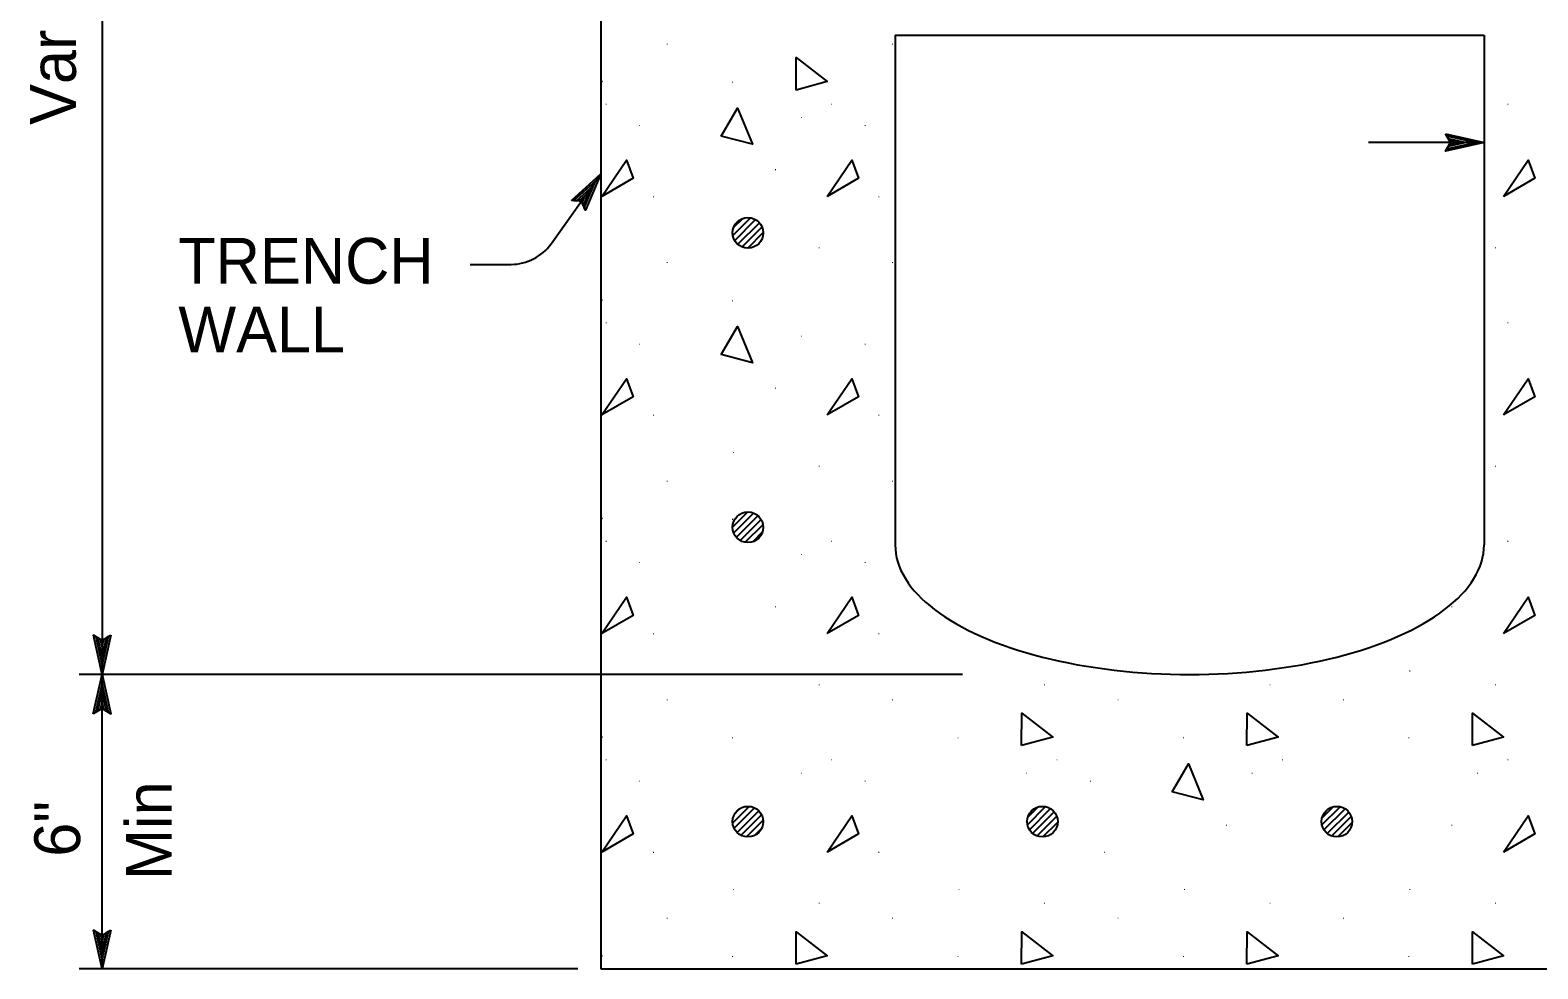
# Model space of a CAD drawing. Extents: x -893 to 867, y -474 to 712.
# Drawn here: x -98.5 to 132, y -271 to -127.5 of the extents above; entities that cross this region are included whole.
import ezdxf

# ---------------------------------------------------------------- set-up
doc = ezdxf.new("R2010")
doc.units = 0
for name, color, linetype in [('36 Drainage', 7, 'Continuous'), ('56 Stage 3 Anno', 7, 'Continuous'), ('57 Undefined', 7, 'Continuous'), ('60 Nongeo Data', 7, 'Continuous')]:
    doc.layers.add(name, color=color, linetype=linetype)

# ---------------------------------------------------------------- blocks, each defined once
blk = doc.blocks.new('AHT')
at = {"layer": '60 Nongeo Data'}
blk.add_lwpolyline([(-5.9055, 1.3189), (0, 0), (-5.9059, -1.3094), (-5.6957, -0.9602), (-1.3693, -0.0035), (-5.6968, 0.9693), (-5.4886, 0.6205), (-2.7193, 0.002), (-5.4858, -0.6114), (-5.2756, -0.2622), (-4.0791, 0.0031), (-5.2799, 0.2713), (-5.1181, 0), (-5.9059, -1.3094), (-5.1181, 0)], close=True, dxfattribs=at)

msp = doc.modelspace()

# ---------------------------------------------------------------- linework, layer by layer
at = {"layer": '36 Drainage'}
for points in [[(18.59, -136.69), (18.63, -131.73), (23.35, -135.39)], [(7.15, -143.73), (9.66, -139.45), (11.93, -144.98)], [(-11.1, -152.95), (-7.33, -147.42), (-6.32, -150.18)], [(23.35, -152.95), (27.12, -147.42), (28.13, -150.18)], [(126.71, -152.95), (130.47, -147.42), (131.48, -150.18)], [(7.15, -177.13), (9.66, -172.86), (11.93, -178.39)], [(-11.1, -186.36), (-7.33, -180.83), (-6.32, -183.59)], [(23.35, -186.36), (27.12, -180.83), (28.13, -183.59)], [(126.71, -186.36), (130.47, -180.83), (131.48, -183.59)], [(-11.1, -219.76), (-7.33, -214.23), (-6.32, -216.99)], [(23.35, -219.76), (27.12, -214.23), (28.13, -216.99)], [(126.71, -219.76), (130.47, -214.23), (131.48, -216.99)], [(53.04, -236.9), (53.08, -231.95), (57.81, -235.6)], [(87.49, -236.9), (87.53, -231.95), (92.26, -235.6)], [(121.95, -236.9), (121.98, -231.95), (126.71, -235.6)], [(76.06, -243.94), (78.57, -239.67), (80.83, -245.2)], [(-11.1, -253.17), (-7.33, -247.64), (-6.32, -250.4)], [(23.35, -253.17), (27.12, -247.64), (28.13, -250.4)], [(126.71, -253.17), (130.47, -247.64), (131.48, -250.4)], [(18.59, -270.31), (18.63, -265.35), (23.35, -269.01)], [(53.04, -270.31), (53.08, -265.35), (57.81, -269.01)], [(87.49, -270.31), (87.53, -265.35), (92.26, -269.01)], [(121.95, -270.31), (121.98, -265.35), (126.71, -269.01)]]:
    msp.add_lwpolyline(points, close=True, dxfattribs=at)
for points in [[(-11.26, -135.26), (-11.1, -135.39), (-11.26, -135.43)], [(-11.26, -168.67), (-11.1, -168.79), (-11.26, -168.84)], [(-11.26, -202.07), (-11.1, -202.2), (-11.26, -202.24)], [(-11.26, -235.48), (-11.1, -235.6), (-11.26, -235.65)], [(-11.26, -268.88), (-11.1, -269.01), (-11.26, -269.05)]]:
    msp.add_lwpolyline(points, dxfattribs=at)
at = {"layer": '56 Stage 3 Anno'}
for p, q in [((-87.47, -39.21), (-87.47, -226.02)), ((123.74, -144.72), (106.09, -144.72)), ((-18.85, -160.18), (-11.26, -149.5)), ((-31.21, -163.34), (-24.96, -163.34)), ((44.01, -226.02), (-90.97, -226.02)), ((-87.47, -271.02), (-87.47, -226.02)), ((-14.76, -271.02), (-90.97, -271.02))]:
    msp.add_line(p, q, dxfattribs=at)
for points in [[(117.84, -143.4), (123.74, -144.72), (117.84, -146.03), (118.05, -145.68), (122.37, -144.72), (118.05, -143.75), (118.25, -144.1), (121.02, -144.72), (118.26, -145.33), (118.47, -144.98), (119.66, -144.72), (118.46, -144.45), (118.62, -144.72), (117.84, -146.03), (118.62, -144.72)], [(-15.75, -153.55), (-11.26, -149.5), (-13.61, -155.07), (-13.77, -154.7), (-12.05, -150.62), (-15.35, -153.58), (-14.94, -153.61), (-12.83, -151.71), (-13.94, -154.32), (-14.1, -153.95), (-13.62, -152.82), (-14.54, -153.64), (-14.22, -153.67), (-13.61, -155.07), (-14.22, -153.67)], [(-86.15, -265.12), (-87.47, -271.02), (-88.78, -265.12), (-88.43, -265.33), (-87.47, -269.65), (-86.5, -265.32), (-86.85, -265.53), (-87.46, -268.3), (-88.08, -265.54), (-87.73, -265.75), (-87.46, -266.94), (-87.2, -265.74), (-87.47, -265.9), (-88.78, -265.12), (-87.47, -265.9)]]:
    msp.add_lwpolyline(points, close=True, dxfattribs=at)
msp.add_arc((-24.96, -155.84), 7.5, 270, 324.6025, dxfattribs=at)
at = {"layer": '60 Nongeo Data'}
for p, q in [((-11.26, -37.71), (-11.26, -271.02)), ((33.74, -128.28), (33.74, -206.21)), ((33.74, -128.28), (123.74, -128.28)), ((123.74, -128.28), (123.74, -206.21)), ((8.93, -158.9), (11.62, -156.21)), ((9.05, -157.72), (10.46, -156.31)), ((9.21, -159.68), (12.4, -156.49)), ((9.69, -160.27), (12.99, -156.97)), ((10.34, -160.68), (13.4, -157.62)), ((11.21, -160.86), (13.58, -158.49)), ((8.9, -203.5), (11.22, -201.18)), ((9.07, -204.39), (12.11, -201.35)), ((9.48, -205.05), (12.77, -201.75)), ((10.05, -205.53), (13.25, -202.33)), ((10.83, -205.82), (13.54, -203.1)), ((11.96, -205.75), (13.47, -204.24)), ((8.91, -248.7), (11.42, -246.19)), ((9.13, -249.53), (12.26, -246.41)), ((9.25, -247.3), (10.02, -246.53)), ((53.95, -248.99), (56.71, -246.23)), ((53.98, -247.9), (55.61, -246.27)), ((54.25, -249.75), (57.47, -246.53)), ((98.96, -249.02), (101.74, -246.24)), ((98.97, -247.95), (100.66, -246.26)), ((9.57, -250.16), (12.88, -246.85)), ((10.18, -250.61), (13.33, -247.46)), ((11, -250.85), (13.57, -248.28)), ((54.75, -250.32), (58.04, -247.03)), ((55.42, -250.71), (58.43, -247.7)), ((56.32, -250.86), (58.58, -248.6)), ((99.27, -249.77), (102.49, -246.55)), ((99.77, -250.33), (103.06, -247.05)), ((100.44, -250.72), (103.44, -247.72)), ((101.37, -250.86), (103.58, -248.64)), ((12.31, -250.6), (13.32, -249.59)), ((-11.26, -271.02), (168.74, -271.02))]:
    msp.add_line(p, q, dxfattribs=at)
for centre in [(11.24, -158.52), (11.24, -203.52), (11.24, -248.52), (56.24, -248.52), (101.24, -248.52)]:
    msp.add_circle(centre, 2.34, dxfattribs=at)
msp.add_ellipse((78.74, -206.21), major_axis=(-45, 0), ratio=0.440205, start_param=0, end_param=3.141593, dxfattribs=at)

# ---------------------------------------------------------------- block references
at = {"layer": '56 Stage 3 Anno', "xscale": 1.0169491815980631, "yscale": 1.0120610569569686}
for rotation in [-90, 90]:
    msp.add_blockref('AHT', (-87.47, -226.02), dxfattribs=dict(at, rotation=rotation))

# ---------------------------------------------------------------- texts
at = {"layer": '36 Drainage'}
for p in [(-1.3, -129.74), (33.15, -129.74), (8.7, -135.58), (-10.61, -138.94), (23.84, -138.94), (127.19, -138.94), (-5.5, -142.2), (19.2, -140.97), (28.95, -142.2), (15.27, -148.94), (-3.39, -153.08), (31.06, -153.08), (8.86, -158.76), (21.93, -160.87), (125.28, -160.87), (-1.3, -163.15), (33.15, -163.15), (8.7, -168.98), (-10.61, -172.34), (127.19, -172.34), (19.2, -174.38), (-5.5, -175.61), (28.95, -175.61), (15.27, -182.34), (-3.39, -186.48), (31.06, -186.48), (8.86, -192.16), (21.93, -194.27), (125.28, -194.27), (-1.3, -196.55), (33.15, -196.55), (8.7, -202.39), (-10.61, -205.75), (23.84, -205.75), (127.19, -205.75), (-5.5, -209.01), (19.2, -207.78), (28.95, -209.01), (15.27, -215.75), (118.62, -215.75), (-3.39, -219.89), (31.06, -219.89), (112.21, -225.57), (21.93, -227.68), (56.38, -227.68), (90.83, -227.68), (125.28, -227.68), (-1.3, -229.96), (33.15, -229.96), (67.6, -229.96), (102.05, -229.96), (8.7, -235.79), (43.15, -235.79), (77.6, -235.79), (112.05, -235.79), (-10.61, -239.15), (23.84, -239.15), (58.29, -239.15), (92.74, -239.15), (127.19, -239.15), (19.2, -241.19), (53.65, -241.19), (88.1, -241.19), (122.55, -241.19), (-5.5, -242.42), (28.95, -242.42), (63.4, -242.42), (84.17, -249.15), (118.62, -249.15), (-3.39, -253.29), (31.06, -253.29), (65.51, -253.29), (8.86, -258.97), (43.31, -258.97), (77.76, -258.97), (112.21, -258.97), (21.93, -261.08), (56.38, -261.08), (90.83, -261.08), (125.28, -261.08), (-1.3, -263.36), (33.15, -263.36), (67.6, -263.36), (102.05, -263.36), (8.7, -269.2), (43.15, -269.2), (77.6, -269.2), (112.05, -269.2)]:
    msp.add_text('.', height=1.02, dxfattribs=at).set_placement(p)
at = {"layer": '57 Undefined'}
for s, p in [('Var', (-91.46, -142.02)), ('Min', (-76.82, -257.44)), ('6"', (-90.82, -253.88))]:
    msp.add_text(s, height=7, rotation=90, dxfattribs=at).set_placement(p)
for s, p in [('TRENCH', (-75.81, -166.29)), ('WALL', (-75.81, -176.79))]:
    msp.add_text(s, height=7, dxfattribs=at).set_placement(p)

doc.saveas('drawing.dxf')
